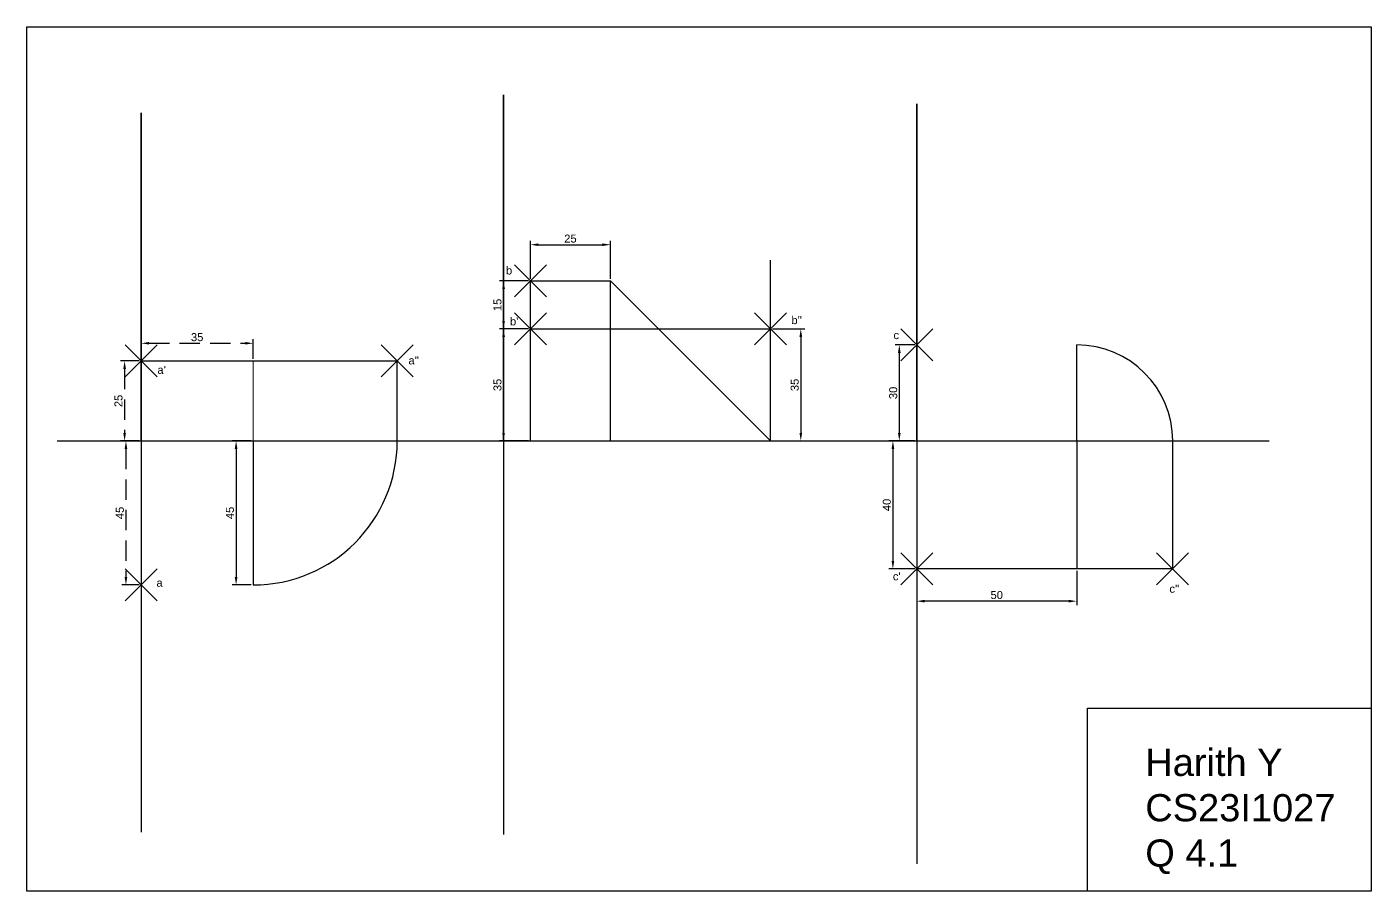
# Model space of a CAD drawing. Header units: millimetres. Extents: x 1623 to 2911, y 2027 to 2297.
# Drawn here: x 1623.2 to 2043.2, y 2027.2 to 2297.2 of the extents above; entities that cross this region are included whole.
import ezdxf

# ---------------------------------------------------------------- set-up
doc = ezdxf.new("R2010")
doc.units = ezdxf.units.MM
doc.header["$PDMODE"] = 3
doc.header["$PDSIZE"] = 5
doc.linetypes.add('HIDDEN', pattern=[9.525, 6.35, -3.175])
doc.styles.get("Standard").update_dxf_attribs({"font": 'arial.ttf'})
doc.dimstyles.new('ISO-25', dxfattribs={"dimtxt": 2.5, "dimasz": 2.5, "dimexe": 1.25, "dimexo": 0.625, "dimtad": 1, "dimtxsty": 'Standard', "dimcen": 2.5, "dimadec": 0, "dimazin": 0, "dimtfac": 1, "dimtmove": 0, "dimatfit": 3, "dimfxl": 1, "dimarcsym": 0})

# ---------------------------------------------------------------- blocks, each defined once
blk = doc.blocks.new('*D3')
at = {"color": 0, "linetype": 'HIDDEN', "lineweight": -2, "transparency": 16777216}
for p, q in [((1658.29, 2167.81), (1652.92, 2167.81)), ((1654.17, 2165.31), (1654.17, 2125.31)), ((1658.29, 2122.81), (1652.92, 2122.81))]:
    blk.add_line(p, q, dxfattribs=at)
at = {"color": 0, "linetype": 'HIDDEN', "transparency": 16777216}
for points in [[(1653.75, 2165.31), (1654.58, 2165.31), (1654.17, 2167.81)], [(1653.75, 2125.31), (1654.58, 2125.31), (1654.17, 2122.81)]]:
    blk.add_solid(points, dxfattribs=at)
at = {"layer": 'Defpoints', "color": 0, "linetype": 'HIDDEN', "transparency": 16777216}
for p in [(1658.92, 2167.81), (1654.17, 2122.81), (1658.92, 2122.81)]:
    blk.add_point(p, dxfattribs=at)
at = {"color": 0, "linetype": 'HIDDEN', "transparency": 16777216, "insert": (1652.27, 2145.31), "char_height": 2.5, "attachment_point": 5, "rotation": 90}
blk.add_mtext('45', dxfattribs=at)
blk = doc.blocks.new('*D4')
at = {"color": 0, "linetype": 'HIDDEN', "lineweight": -2, "transparency": 16777216}
for p, q in [((1658.29, 2192.81), (1652.5, 2192.81)), ((1653.75, 2190.31), (1653.75, 2170.31)), ((1658.29, 2167.81), (1652.5, 2167.81))]:
    blk.add_line(p, q, dxfattribs=at)
at = {"color": 0, "linetype": 'HIDDEN', "transparency": 16777216}
for points in [[(1653.33, 2190.31), (1654.17, 2190.31), (1653.75, 2192.81)], [(1653.33, 2170.31), (1654.17, 2170.31), (1653.75, 2167.81)]]:
    blk.add_solid(points, dxfattribs=at)
at = {"layer": 'Defpoints', "color": 0, "linetype": 'HIDDEN', "transparency": 16777216}
for p in [(1658.92, 2192.81), (1653.75, 2167.81), (1658.92, 2167.81)]:
    blk.add_point(p, dxfattribs=at)
at = {"color": 0, "linetype": 'HIDDEN', "transparency": 16777216, "insert": (1651.85, 2180.31), "char_height": 2.5, "attachment_point": 5, "rotation": 90}
blk.add_mtext('25', dxfattribs=at)
blk = doc.blocks.new('*D5')
at = {"color": 0, "linetype": 'HIDDEN', "lineweight": -2, "transparency": 16777216}
for p, q in [((1658.92, 2193.44), (1658.92, 2199.57)), ((1661.42, 2198.32), (1691.42, 2198.32)), ((1693.92, 2193.44), (1693.92, 2199.57))]:
    blk.add_line(p, q, dxfattribs=at)
at = {"color": 0, "linetype": 'HIDDEN', "transparency": 16777216}
for points in [[(1661.42, 2198.74), (1661.42, 2197.91), (1658.92, 2198.32)], [(1691.42, 2198.74), (1691.42, 2197.91), (1693.92, 2198.32)]]:
    blk.add_solid(points, dxfattribs=at)
at = {"layer": 'Defpoints', "color": 0, "linetype": 'HIDDEN', "transparency": 16777216}
for p in [(1693.92, 2198.32), (1658.92, 2192.81), (1693.92, 2192.81)]:
    blk.add_point(p, dxfattribs=at)
at = {"color": 0, "linetype": 'HIDDEN', "transparency": 16777216, "insert": (1676.42, 2200.22), "char_height": 2.5, "attachment_point": 5}
blk.add_mtext('35', dxfattribs=at)
blk = doc.blocks.new('*D8')
at = {"color": 0, "lineweight": -2, "transparency": 16777216}
for p, q in [((1693.29, 2167.81), (1687.33, 2167.81)), ((1688.58, 2165.31), (1688.58, 2125.31)), ((1693.29, 2122.81), (1687.33, 2122.81))]:
    blk.add_line(p, q, dxfattribs=at)
at = {"color": 0, "transparency": 16777216}
for points in [[(1688.16, 2165.31), (1689, 2165.31), (1688.58, 2167.81)], [(1688.16, 2125.31), (1689, 2125.31), (1688.58, 2122.81)]]:
    blk.add_solid(points, dxfattribs=at)
at = {"layer": 'Defpoints', "color": 0, "transparency": 16777216}
for p in [(1693.92, 2167.81), (1688.58, 2122.81), (1693.92, 2122.81)]:
    blk.add_point(p, dxfattribs=at)
at = {"color": 0, "transparency": 16777216, "insert": (1686.68, 2145.31), "char_height": 2.5, "attachment_point": 5, "rotation": 90}
blk.add_mtext('45', dxfattribs=at)
blk = doc.blocks.new('*D11')
at = {"color": 0, "lineweight": -2, "transparency": 16777216}
for p, q in [((1779.92, 2202.81), (1770.9, 2202.81)), ((1772.15, 2200.31), (1772.15, 2170.31)), ((1779.92, 2167.81), (1770.9, 2167.81))]:
    blk.add_line(p, q, dxfattribs=at)
at = {"color": 0, "transparency": 16777216}
for points in [[(1771.73, 2200.31), (1772.57, 2200.31), (1772.15, 2202.81)], [(1771.73, 2170.31), (1772.57, 2170.31), (1772.15, 2167.81)]]:
    blk.add_solid(points, dxfattribs=at)
at = {"layer": 'Defpoints', "color": 0, "transparency": 16777216}
for p in [(1780.55, 2202.81), (1772.15, 2167.81), (1780.55, 2167.81)]:
    blk.add_point(p, dxfattribs=at)
at = {"color": 0, "transparency": 16777216, "insert": (1770.25, 2185.31), "char_height": 2.5, "attachment_point": 5, "rotation": 90}
blk.add_mtext('35', dxfattribs=at)
blk = doc.blocks.new('*D12')
at = {"color": 0, "lineweight": -2, "transparency": 16777216}
for p, q in [((1779.92, 2217.81), (1770.9, 2217.81)), ((1772.15, 2215.31), (1772.15, 2205.31)), ((1779.92, 2202.81), (1770.9, 2202.81))]:
    blk.add_line(p, q, dxfattribs=at)
at = {"color": 0, "transparency": 16777216}
for points in [[(1771.73, 2215.31), (1772.57, 2215.31), (1772.15, 2217.81)], [(1771.73, 2205.31), (1772.57, 2205.31), (1772.15, 2202.81)]]:
    blk.add_solid(points, dxfattribs=at)
at = {"layer": 'Defpoints', "color": 0, "transparency": 16777216}
for p in [(1780.55, 2217.81), (1772.15, 2202.81), (1780.55, 2202.81)]:
    blk.add_point(p, dxfattribs=at)
at = {"color": 0, "transparency": 16777216, "insert": (1770.25, 2210.31), "char_height": 2.5, "attachment_point": 5, "rotation": 90}
blk.add_mtext('15', dxfattribs=at)
blk = doc.blocks.new('*D13')
at = {"color": 0, "lineweight": -2, "transparency": 16777216}
for p, q in [((1780.55, 2218.44), (1780.55, 2230.37)), ((1805.55, 2218.44), (1805.55, 2230.37)), ((1783.05, 2229.12), (1803.05, 2229.12))]:
    blk.add_line(p, q, dxfattribs=at)
at = {"color": 0, "transparency": 16777216}
for points in [[(1783.05, 2229.53), (1783.05, 2228.7), (1780.55, 2229.12)], [(1803.05, 2229.53), (1803.05, 2228.7), (1805.55, 2229.12)]]:
    blk.add_solid(points, dxfattribs=at)
at = {"layer": 'Defpoints', "color": 0, "transparency": 16777216}
for p in [(1805.55, 2229.12), (1780.55, 2217.81), (1805.55, 2217.81)]:
    blk.add_point(p, dxfattribs=at)
at = {"color": 0, "transparency": 16777216, "insert": (1793.05, 2231.02), "char_height": 2.5, "attachment_point": 5}
blk.add_mtext('25', dxfattribs=at)
blk = doc.blocks.new('*D17')
at = {"color": 0, "lineweight": -2, "transparency": 16777216}
for p, q in [((1856.17, 2202.81), (1866.27, 2202.81)), ((1865.02, 2200.31), (1865.02, 2170.31)), ((1856.17, 2167.81), (1866.27, 2167.81))]:
    blk.add_line(p, q, dxfattribs=at)
at = {"color": 0, "transparency": 16777216}
for points in [[(1864.61, 2200.31), (1865.44, 2200.31), (1865.02, 2202.81)], [(1864.61, 2170.31), (1865.44, 2170.31), (1865.02, 2167.81)]]:
    blk.add_solid(points, dxfattribs=at)
at = {"layer": 'Defpoints', "color": 0, "transparency": 16777216}
for p in [(1855.55, 2202.81), (1855.55, 2167.81), (1865.02, 2167.81)]:
    blk.add_point(p, dxfattribs=at)
at = {"color": 0, "transparency": 16777216, "insert": (1863.12, 2185.31), "char_height": 2.5, "attachment_point": 5, "rotation": 90}
blk.add_mtext('35', dxfattribs=at)
blk = doc.blocks.new('*D18')
at = {"color": 0, "lineweight": -2, "transparency": 16777216}
for p, q in [((1900.61, 2197.81), (1894.55, 2197.81)), ((1895.8, 2195.31), (1895.8, 2170.31)), ((1900.61, 2167.81), (1894.55, 2167.81))]:
    blk.add_line(p, q, dxfattribs=at)
at = {"color": 0, "transparency": 16777216}
for points in [[(1895.38, 2195.31), (1896.22, 2195.31), (1895.8, 2197.81)], [(1895.38, 2170.31), (1896.22, 2170.31), (1895.8, 2167.81)]]:
    blk.add_solid(points, dxfattribs=at)
at = {"layer": 'Defpoints', "color": 0, "transparency": 16777216}
for p in [(1901.24, 2197.81), (1895.8, 2167.81), (1901.24, 2167.81)]:
    blk.add_point(p, dxfattribs=at)
at = {"color": 0, "transparency": 16777216, "insert": (1893.9, 2182.81), "char_height": 2.5, "attachment_point": 5, "rotation": 90}
blk.add_mtext('30', dxfattribs=at)
blk = doc.blocks.new('*D19')
at = {"color": 0, "lineweight": -2, "transparency": 16777216}
for p, q in [((1900.61, 2167.81), (1892.55, 2167.81)), ((1893.8, 2165.31), (1893.8, 2130.31)), ((1900.61, 2127.81), (1892.55, 2127.81))]:
    blk.add_line(p, q, dxfattribs=at)
at = {"color": 0, "transparency": 16777216}
for points in [[(1893.39, 2165.31), (1894.22, 2165.31), (1893.8, 2167.81)], [(1893.39, 2130.31), (1894.22, 2130.31), (1893.8, 2127.81)]]:
    blk.add_solid(points, dxfattribs=at)
at = {"layer": 'Defpoints', "color": 0, "transparency": 16777216}
for p in [(1901.24, 2167.81), (1893.8, 2127.81), (1901.24, 2127.81)]:
    blk.add_point(p, dxfattribs=at)
at = {"color": 0, "transparency": 16777216, "insert": (1891.9, 2147.81), "char_height": 2.5, "attachment_point": 5, "rotation": 90}
blk.add_mtext('40', dxfattribs=at)
blk = doc.blocks.new('*D20')
at = {"color": 0, "lineweight": -2, "transparency": 16777216}
for p, q in [((1901.24, 2127.19), (1901.24, 2116.5)), ((1951.24, 2127.19), (1951.24, 2116.5)), ((1948.74, 2117.75), (1903.74, 2117.75))]:
    blk.add_line(p, q, dxfattribs=at)
at = {"color": 0, "transparency": 16777216}
for points in [[(1903.74, 2118.17), (1903.74, 2117.34), (1901.24, 2117.75)], [(1948.74, 2118.17), (1948.74, 2117.34), (1951.24, 2117.75)]]:
    blk.add_solid(points, dxfattribs=at)
at = {"layer": 'Defpoints', "color": 0, "transparency": 16777216}
for p in [(1901.24, 2127.81), (1951.24, 2127.81), (1901.24, 2117.75)]:
    blk.add_point(p, dxfattribs=at)
at = {"color": 0, "transparency": 16777216, "insert": (1926.24, 2119.66), "char_height": 2.5, "attachment_point": 5}
blk.add_mtext('50', dxfattribs=at)

msp = doc.modelspace()

# ---------------------------------------------------------------- linework, layer by layer
for p, q in [((1772.15, 2167.815), (1772.15, 2275.956)), ((1772.15, 2275.956), (1772.15, 2044.83)), ((1901.236, 2167.815), (1901.236, 2273.129)), ((1901.236, 2273.129), (1901.236, 2035.642)), ((1658.919, 2167.815), (1658.919, 2270.302)), ((1658.919, 2270.302), (1658.919, 2045.537)), ((1855.549, 2167.815), (1855.549, 2224.301)), ((1780.549, 2167.815), (1780.549, 2217.815)), ((1780.549, 2217.815), (1805.549, 2217.815)), ((1805.549, 2167.815), (1805.549, 2217.815)), ((1805.549, 2217.815), (1855.549, 2167.815)), ((1780.549, 2167.815), (1780.549, 2202.815)), ((1951.236, 2167.815), (1951.236, 2197.815)), ((1738.919, 2167.815), (1738.919, 2192.815)), ((1632.684, 2167.815), (2011.343, 2167.815)), ((1693.919, 2167.815), (1693.919, 2122.815)), ((1951.236, 2167.815), (1951.236, 2127.815)), ((1981.193, 2167.815), (1981.193, 2127.815))]:
    msp.add_line(p, q)
at = {"lineweight": 30}
for p, q in [((1780.549, 2202.815), (1780.549, 2217.815)), ((1780.549, 2202.815), (1855.549, 2202.815)), ((1901.236, 2167.815), (1901.236, 2197.815)), ((1658.919, 2167.815), (1658.919, 2192.815)), ((1658.919, 2192.815), (1738.919, 2192.815)), ((1658.919, 2167.815), (1658.919, 2122.815)), ((1901.236, 2167.815), (1901.236, 2127.815)), ((1981.193, 2127.815), (1901.236, 2127.815))]:
    msp.add_line(p, q, dxfattribs=at)
at = {"lineweight": 9}
msp.add_line((1693.919, 2167.815), (1693.919, 2192.815), dxfattribs=at)
for points in [[(1623.215, 2297.169), (2043.215, 2297.169), (2043.215, 2027.169), (1623.215, 2027.169)], [(2043.215, 2027.169), (1954.582, 2027.169), (1954.582, 2084.281), (2043.215, 2084.281)]]:
    msp.add_lwpolyline(points, close=True)
for centre, radius, start, end in [((1951.236, 2167.815), 30, 0, 90), ((1693.919, 2167.815), 45, 270, 0)]:
    msp.add_arc(centre, radius, start, end)
for p in [(1780.549, 2217.815), (1780.549, 2202.815), (1855.549, 2202.815), (1901.236, 2197.815), (1658.919, 2192.815), (1738.919, 2192.815), (1901.236, 2127.815), (1981.193, 2127.815), (1658.919, 2122.815)]:
    msp.add_point(p)

# ---------------------------------------------------------------- texts
at = {"attachment_point": 1}
for s, width, gutter_width, insert, char_height in [('b', 5.25956, 12.5, (1772.904, 2222.31), 2.5), ("b'", 5.25956, 12.5, (1774.16, 2206.402), 2.5), ("b''", 5.25956, 12.5, (1862.09, 2206.806), 2.5), ('c', 5.25956, 12.5, (1893.993, 2202.126), 2.5), ("a''", 5.25956, 12.5, (1742.444, 2194.221), 2.5), ("a'", 5.25956, 12.5, (1664.019, 2191.261), 2.5), ("c'", 5.25956, 12.5, (1893.802, 2126.756), 2.5), ('a', 5.25956, 12.5, (1663.705, 2124.759), 2.5), ("c''", 5.25956, 12.5, (1980.203, 2122.884), 2.5), ('Harith Y\\PCS23I1027\\PQ 4.1', 397.62487, 42.502, (1972.654, 2071.643), 8.5003)]:
    msp.add_mtext_dynamic_manual_height_columns(s, width=width, gutter_width=gutter_width, heights=[0], dxfattribs=dict(at, insert=insert, char_height=char_height))

# ---------------------------------------------------------------- dimensions: what is measured, and where the dimension line sits
for base, p1, p2, picture, middle in [((1805.549, 2229.116), (1780.549, 2217.815), (1805.549, 2217.815), '*D13', (1793.049, 2231.017)), ((1901.236, 2117.755), (1951.236, 2127.815), (1901.236, 2127.815), '*D20', (1926.236, 2119.656))]:
    dim = msp.add_linear_dim(base=base, p1=p1, p2=p2, dimstyle='ISO-25')
    dim.commit()
    dim.dimension.update_dxf_attribs({"geometry": picture, "text_midpoint": middle})
for base, p1, p2, picture, middle in [((1772.15, 2202.815), (1780.549, 2217.815), (1780.549, 2202.815), '*D12', (1770.249, 2210.315)), ((1772.15, 2167.815), (1780.549, 2202.815), (1780.549, 2167.815), '*D11', (1770.248, 2185.315)), ((1865.023, 2167.815), (1855.549, 2202.815), (1855.549, 2167.815), '*D17', (1863.121, 2185.315)), ((1895.799, 2167.815), (1901.236, 2197.815), (1901.236, 2167.815), '*D18', (1893.897, 2182.815)), ((1688.58, 2122.815), (1693.919, 2167.815), (1693.919, 2122.815), '*D8', (1686.684, 2145.315)), ((1893.802, 2127.815), (1901.236, 2167.815), (1901.236, 2127.815), '*D19', (1891.9, 2147.815))]:
    dim = msp.add_linear_dim(base=base, p1=p1, p2=p2, angle=90, dimstyle='ISO-25')
    dim.commit()
    dim.dimension.update_dxf_attribs({"geometry": picture, "text_midpoint": middle})
at = {"linetype": 'HIDDEN'}
dim = msp.add_linear_dim(base=(1693.919, 2198.323), p1=(1658.919, 2192.815), p2=(1693.919, 2192.815), dimstyle='ISO-25', dxfattribs=at)
dim.commit()
dim.dimension.update_dxf_attribs({"geometry": '*D5', "text_midpoint": (1676.419, 2200.225)})
for base, p1, p2, picture, middle in [((1653.749, 2167.815), (1658.919, 2192.815), (1658.919, 2167.815), '*D4', (1651.847, 2180.315)), ((1654.166, 2122.815), (1658.919, 2167.815), (1658.919, 2122.815), '*D3', (1652.269, 2145.315))]:
    dim = msp.add_linear_dim(base=base, p1=p1, p2=p2, angle=90, dimstyle='ISO-25', dxfattribs=at)
    dim.commit()
    dim.dimension.update_dxf_attribs({"geometry": picture, "text_midpoint": middle})

doc.saveas('drawing.dxf')
